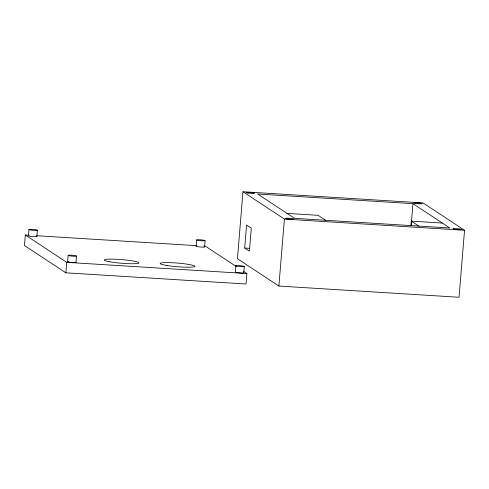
<?xml version="1.0" encoding="UTF-8"?>
<svg xmlns="http://www.w3.org/2000/svg" width="489" height="489" viewBox="0 0 489 489"><rect width="100%" height="100%" fill="white"/><g stroke="black" fill="none" stroke-linecap="round" stroke-linejoin="round"><path stroke-width="0.73" d="M28.35 235.203L25.312 235.013L24.45 245.478L65.881 272.813L246.04 284.017L246.896 273.553L243.711 271.45M28.46 235.765L28.973 229.488M36.846 236.523L37.366 230.24A4.224 0.44 4.7 0 0 31.369 229.317A4.224 0.44 4.7 0 0 30.77 230.032A4.224 0.44 4.7 0 0 37.366 230.24M65.881 272.813L66.736 262.349L25.312 235.013M67.623 261.615L68.142 255.331M76.015 262.367L76.535 256.089A4.224 0.44 4.7 0 0 70.538 255.166A4.224 0.44 4.7 0 0 69.939 255.881A4.224 0.44 4.7 0 0 76.535 256.089M196.193 246.193L196.706 239.916M204.585 246.951L205.099 240.667A4.224 0.44 4.7 0 0 199.102 239.744A4.224 0.44 4.7 0 0 198.51 240.46A4.224 0.44 4.7 0 0 205.099 240.667M235.875 265.765L235.362 272.043A4.224 0.44 4.7 0 0 240.307 272.917A4.224 0.44 4.7 0 0 243.363 272.538M242.96 191.737L237.458 258.724L278.883 286.059L459.043 297.263L464.55 230.276L423.119 202.941L242.96 191.737L284.39 219.078L464.55 230.276M244.683 248.045L246.578 225.019L251.285 228.125L249.396 251.15L244.683 248.045L249.8 248.363M243.748 272.795L244.268 266.517A4.224 0.44 4.7 0 0 238.271 265.594A4.224 0.44 4.7 0 0 237.678 266.309A4.224 0.44 4.7 0 0 244.268 266.517M278.883 286.059L284.39 219.078M410.901 225.6L411.273 221.114L442.331 223.045M411.218 224.842L412.954 203.662L257.648 194.005L294.555 218.357L449.868 228.015L412.954 203.662M287.025 213.387L318.082 215.319L325.619 220.288M36.712 235.722L196.346 245.643M203.95 246.12L205.472 246.212L236.065 266.401M66.736 262.349L246.896 273.553M411.273 221.114L418.804 226.083M36.461 236.266A4.224 0.44 4.7 0 1 32.311 236.56A4.224 0.44 4.7 0 1 29.193 235.612M75.624 262.11A4.224 0.44 4.7 0 1 71.473 262.404A4.224 0.44 4.7 0 1 68.362 261.456M204.194 246.694A4.224 0.44 4.7 0 1 200.594 247.031A4.224 0.44 4.7 0 1 196.425 246.101M166.798 265.472A17.421 1.822 4.7 0 0 194.714 266.56A17.421 1.822 4.7 0 0 171.058 262.685A17.421 1.822 4.7 0 0 166.798 265.472M109.53 261.762A17.421 1.822 4.7 0 0 138.454 263.241A17.421 1.822 4.7 0 0 116.847 259.286A17.421 1.822 4.7 0 0 109.53 261.762M415.693 203.473A4.224 0.44 4.7 0 0 422.282 203.681A4.224 0.44 4.7 0 0 416.286 202.758A4.224 0.44 4.7 0 0 415.693 203.473M454.862 229.317A4.224 0.44 4.7 0 0 461.451 229.524A4.224 0.44 4.7 0 0 455.455 228.601A4.224 0.44 4.7 0 0 454.862 229.317M247.954 193.045A4.224 0.44 4.7 0 0 254.549 193.253A4.224 0.44 4.7 0 0 248.553 192.33A4.224 0.44 4.7 0 0 247.954 193.045M287.122 218.889A4.224 0.44 4.7 0 0 293.718 219.096A4.224 0.44 4.7 0 0 287.721 218.173A4.224 0.44 4.7 0 0 287.122 218.889"/></g></svg>
